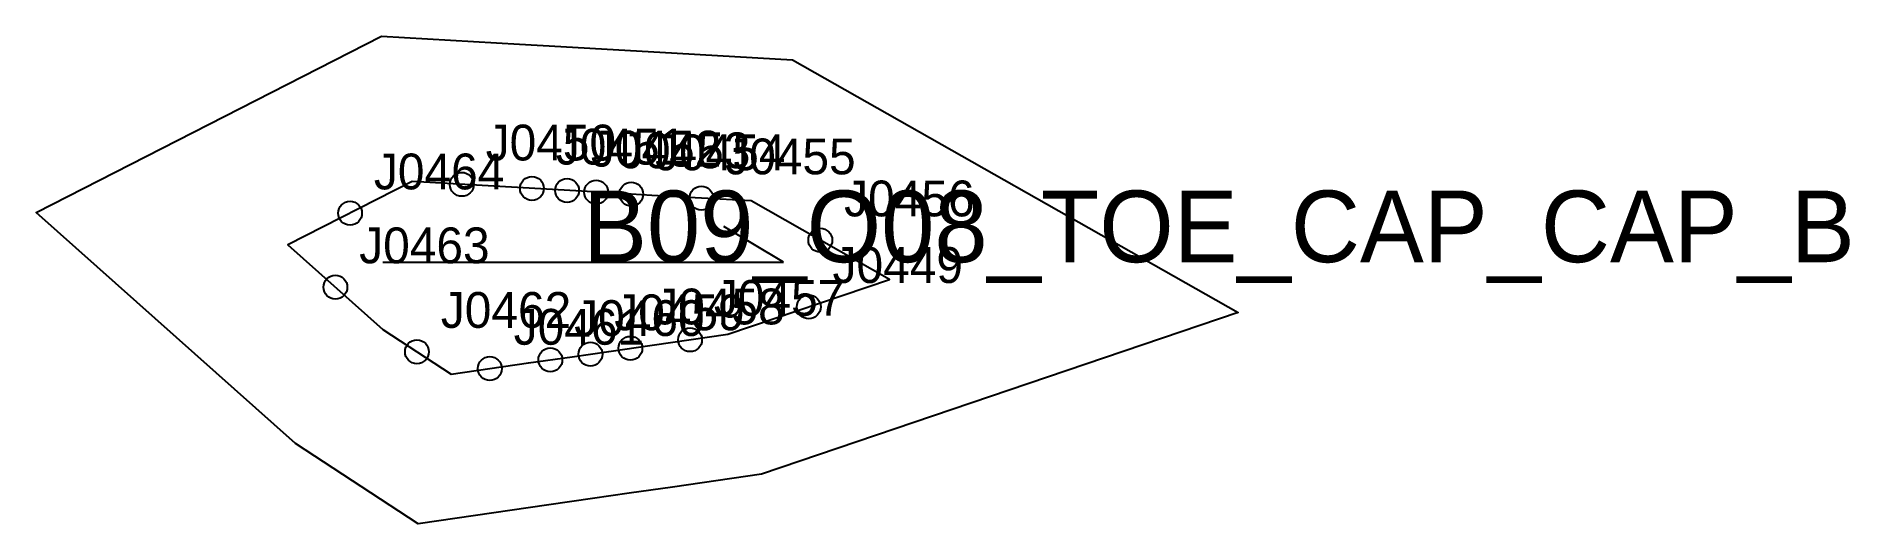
# Model space of a CAD drawing. Header units: millimetres. Extents: x -45 to 107, y -21 to 20.
import ezdxf

# ---------------------------------------------------------------- set-up
doc = ezdxf.new("R2010")
doc.units = ezdxf.units.MM
for name, color, linetype in [('CUT', 1, 'Continuous'), ('GRAIN', 3, 'Continuous'), ('LABEL', 7, 'Continuous'), ('NOTCH', 2, 'Continuous'), ('SEW', 5, 'Continuous')]:
    doc.layers.add(name, color=color, linetype=linetype)

msp = doc.modelspace()

# ---------------------------------------------------------------- linework, layer by layer
at = {"layer": 'CUT'}
msp.add_lwpolyline([(18.39, 17.59), (55.74, -3.57), (15.77, -17.11), (8.32, -18.19), (4.69, -18.71), (1.61, -19.16), (-2.04, -19.68), (-12.99, -21.26), (-23.28, -14.55), (-45.01, 4.81), (-16.06, 19.56), (-4.5, 18.9), (-1.05, 18.7), (1.38, 18.56), (3.82, 18.42), (7.27, 18.22), (18.39, 17.59)], close=True, dxfattribs=at)
at = {"layer": 'GRAIN'}
for p, q in [((17.62, 0.64), (12.62, 3.64)), ((-15.96, 0.64), (17.62, 0.64))]:
    msp.add_line(p, q, dxfattribs=at)
at = {"layer": 'NOTCH'}
for centre in [(-9.34, 7.16), (-3.46, 6.82), (-0.52, 6.65), (1.92, 6.51), (4.86, 6.34), (10.74, 6), (-18.71, 4.74), (20.71, 2.48), (-19.94, -1.45), (19.74, -3.1), (-13.1, -6.86), (1.44, -7.06), (4.79, -6.57), (9.79, -5.85), (-6.99, -8.27), (-1.92, -7.54)]:
    msp.add_circle(centre, 1, dxfattribs=at)
at = {"layer": 'SEW'}
msp.add_lwpolyline([(14.91, 5.77), (6.58, 6.24), (3.13, 6.44), (0.7, 6.58), (-1.74, 6.72), (-5.19, 6.92), (-13.5, 7.39), (-23.92, 2.09), (-15.96, -4.99), (-10.23, -8.74), (-3.75, -7.8), (-0.1, -7.28), (2.98, -6.83), (6.61, -6.31), (12.97, -5.39), (26.51, -0.81)], close=True, dxfattribs=at)

# ---------------------------------------------------------------- texts
at = {"layer": 'LABEL'}
for s, height, p in [('J0450', 3, (-7.34, 9.16)), ('J0451', 3, (-1.46, 8.82)), ('J0452', 3, (1.48, 8.65)), ('J0453', 3, (3.92, 8.51)), ('J0454', 3, (6.86, 8.34)), ('J0455', 3, (12.74, 8)), ('J0464', 3, (-16.71, 6.74)), ('B09_O08_TOE_CAP_CAP_B', 6, (0.83, 0.64)), ('J0456', 3, (22.71, 4.48)), ('J0463', 3, (-17.94, 0.55)), ('J0449', 3, (21.74, -1.1)), ('J0457', 3, (11.79, -3.85)), ('J0462', 3, (-11.1, -4.86)), ('J0460', 3, (0.08, -5.54)), ('J0459', 3, (3.44, -5.06)), ('J0458', 3, (6.79, -4.57)), ('J0461', 3, (-4.99, -6.27))]:
    msp.add_text(s, height=height, dxfattribs=at).set_placement(p)

doc.saveas('drawing.dxf')
